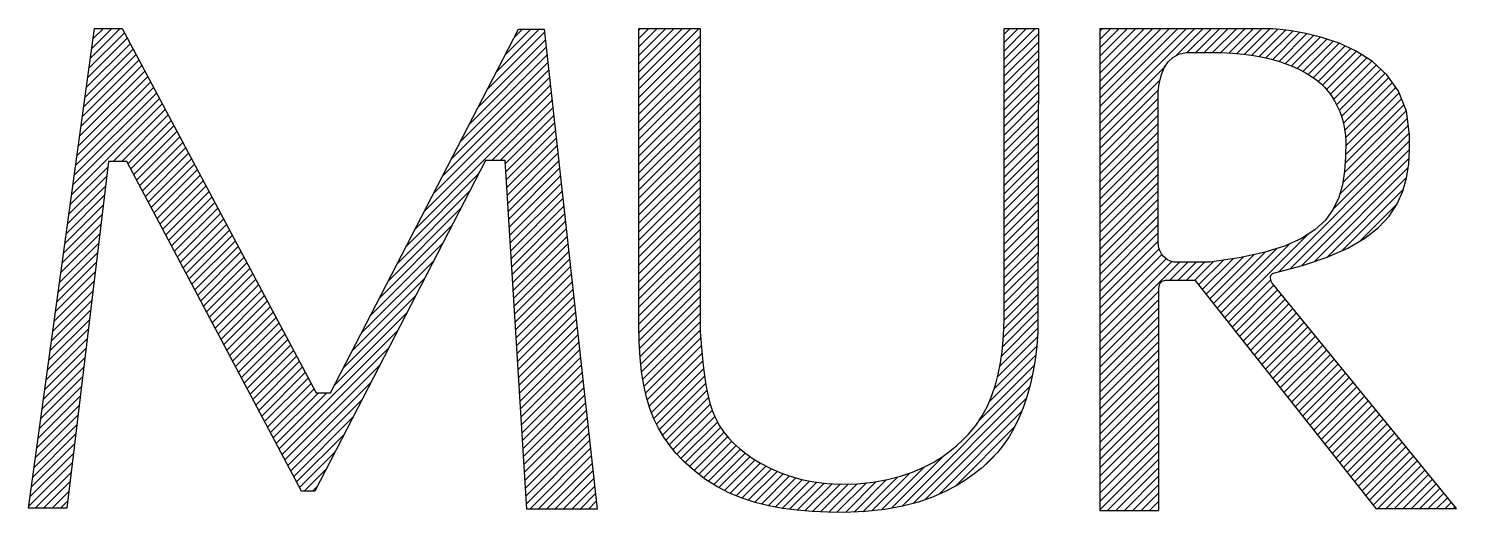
# Model space of a CAD drawing. Header units: millimetres. Extents: x 0 to 841, y 0 to 594.
# Drawn here: x 379.4 to 387.18, y 20.09 to 22.73 of the extents above; entities that cross this region are included whole.
import ezdxf

# ---------------------------------------------------------------- set-up
doc = ezdxf.new("R2010")
doc.units = ezdxf.units.MM
doc.header["$LTSCALE"] = 0.2
doc.layers.add('PTM', color=3, linetype='Continuous')

# ---------------------------------------------------------------- blocks, each defined once
blk = doc.blocks.new('block森村-2')
at = {"color": 0, "linetype": 'Continuous'}
for p, q in [((6857.37, 749.77), (6896.49, 1034.7)), ((6892.47, 1005.4), (6916.03, 1028.96)), ((6893.26, 1011.18), (6914.3, 1032.22)), ((6894.06, 1016.96), (6911.79, 1034.7)), ((6894.85, 1022.75), (6906.8, 1034.7)), ((6895.64, 1028.53), (6901.81, 1034.7)), ((6896.44, 1034.31), (6896.83, 1034.7)), ((6896.49, 1034.7), (6912.98, 1034.7)), ((6912.98, 1034.7), (7028.22, 818.25)), ((7036.85, 818.25), (7148.54, 1034.41)), ((7124.61, 988.08), (7164.61, 1028.08)), ((7129.94, 998.41), (7164.11, 1032.58)), ((7135.28, 1008.73), (7160.83, 1034.29)), ((7140.61, 1019.06), (7155.89, 1034.34)), ((7145.94, 1029.38), (7150.95, 1034.39)), ((7148.54, 1034.41), (7163.92, 1034.26)), ((7163.92, 1034.26), (7195.34, 749.3)), ((7220.18, 998.84), (7256.02, 1034.69)), ((7220.18, 1003.83), (7251.03, 1034.69)), ((7220.18, 1008.82), (7246.04, 1034.69)), ((7220.18, 1013.81), (7241.05, 1034.69)), ((7220.18, 1018.8), (7236.07, 1034.69)), ((7220.18, 1023.78), (7231.08, 1034.69)), ((7220.18, 1028.77), (7226.09, 1034.69)), ((7220.18, 1033.76), (7221.1, 1034.69)), ((7220.18, 1034.69), (7256.51, 1034.69)), ((7220.18, 858.71), (7220.18, 1034.69)), ((7220.18, 993.85), (7256.51, 1030.18)), ((7256.51, 1034.69), (7256.51, 854.47)), ((7437.25, 1016.36), (7455.58, 1034.69)), ((7437.25, 1021.35), (7450.59, 1034.69)), ((7437.25, 1026.34), (7445.61, 1034.69)), ((7437.25, 1031.32), (7440.62, 1034.69)), ((7437.25, 1034.69), (7457.56, 1034.69)), ((7437.25, 869.29), (7437.25, 1034.69)), ((7437.25, 1011.37), (7457.55, 1031.67)), ((7457.56, 1034.69), (7457.29, 854.47)), ((7494.02, 978.33), (7550.31, 1034.62)), ((7494.02, 983.32), (7545.32, 1034.62)), ((7494.02, 988.31), (7540.33, 1034.62)), ((7494.02, 993.3), (7535.34, 1034.62)), ((7494.02, 998.29), (7530.35, 1034.62)), ((7494.02, 1003.28), (7525.36, 1034.62)), ((7494.02, 1008.27), (7520.37, 1034.62)), ((7494.02, 1013.26), (7515.38, 1034.62)), ((7494.02, 1018.25), (7510.39, 1034.62)), ((7494.02, 1023.23), (7505.4, 1034.62)), ((7494.02, 1028.22), (7500.42, 1034.62)), ((7494.02, 1033.21), (7495.43, 1034.62)), ((7539, 1018.33), (7555.29, 1034.62)), ((7546.07, 1020.4), (7560.28, 1034.62)), ((7551.06, 1020.4), (7565.27, 1034.62)), ((7556.05, 1020.4), (7570.26, 1034.62)), ((7561.03, 1020.4), (7575.25, 1034.62)), ((7566.02, 1020.4), (7580.24, 1034.62)), ((7570.79, 1020.18), (7585.23, 1034.62)), ((7575.46, 1019.86), (7590.22, 1034.62)), ((7580.03, 1019.44), (7595.21, 1034.62)), ((7584.44, 1018.86), (7599.88, 1034.3)), ((7588.71, 1018.14), (7604.38, 1033.82)), ((7592.85, 1017.3), (7608.79, 1033.23)), ((7596.87, 1016.33), (7613.02, 1032.48)), ((7600.75, 1015.22), (7617.22, 1031.68)), ((7604.45, 1013.93), (7621.21, 1030.69)), ((7608.03, 1012.52), (7625.21, 1029.7)), ((7611.47, 1010.97), (7628.99, 1028.49)), ((7614.77, 1009.28), (7632.72, 1027.23)), ((6890.08, 988.05), (6921.23, 1019.2)), ((6890.88, 993.83), (6919.5, 1022.45)), ((6891.67, 999.61), (6917.77, 1025.71)), ((7113.94, 967.44), (7165.6, 1019.1)), ((7119.27, 977.76), (7165.1, 1023.59)), ((7220.18, 988.86), (7256.51, 1025.19)), ((7220.18, 983.87), (7256.51, 1020.2)), ((7437.25, 1006.38), (7457.55, 1026.67)), ((7437.25, 1001.39), (7457.54, 1021.67)), ((7537.55, 1017.55), (7541.11, 1019.45)), ((7541.11, 1019.45), (7545.49, 1020.4)), ((7545.49, 1020.4), (7566.2, 1020.4)), ((7566.2, 1020.4), (7573.06, 1020.07)), ((7573.06, 1020.07), (7579.46, 1019.52)), ((7579.46, 1019.52), (7585.43, 1018.73)), ((7585.43, 1018.73), (7590.97, 1017.73)), ((7617.93, 1007.45), (7636.43, 1025.95)), ((7620.94, 1005.47), (7639.84, 1024.37)), ((7623.8, 1003.34), (7643.25, 1022.79)), ((7626.44, 1000.99), (7646.64, 1021.19)), ((7628.85, 998.41), (7649.67, 1019.24)), ((6888.5, 976.48), (6924.7, 1012.68)), ((6889.29, 982.26), (6922.97, 1015.94)), ((7103.27, 946.79), (7166.59, 1010.11)), ((7108.6, 957.11), (7166.09, 1014.6)), ((7220.18, 978.88), (7256.51, 1015.21)), ((7220.18, 973.89), (7256.51, 1010.23)), ((7437.25, 996.4), (7457.53, 1016.68)), ((7437.25, 991.41), (7457.52, 1011.68)), ((7494.02, 973.34), (7533.06, 1012.39)), ((7531.01, 1008.09), (7532.59, 1011.68)), ((7532.59, 1011.68), (7534.74, 1014.9)), ((7534.74, 1014.9), (7537.55, 1017.55)), ((7590.97, 1017.73), (7596.12, 1016.54)), ((7596.12, 1016.54), (7600.9, 1015.17)), ((7600.9, 1015.17), (7605.33, 1013.62)), ((7605.33, 1013.62), (7609.43, 1011.95)), ((7609.43, 1011.95), (7613.23, 1010.13)), ((7613.23, 1010.13), (7616.74, 1008.19)), ((7631.04, 995.61), (7652.71, 1017.29)), ((7633.02, 992.61), (7655.75, 1015.34)), ((7634.81, 989.41), (7658.41, 1013.01)), ((7636.39, 986), (7661.01, 1010.62)), ((6886.11, 959.13), (6929.9, 1002.92)), ((6886.91, 964.91), (6928.17, 1006.17)), ((6887.7, 970.7), (6926.43, 1009.43)), ((7097.93, 936.47), (7167.08, 1005.62)), ((7220.18, 968.91), (7256.51, 1005.24)), ((7437.25, 986.42), (7457.52, 1006.68)), ((7437.25, 981.43), (7457.51, 1001.69)), ((7494.02, 968.36), (7529.9, 1004.23)), ((7529.23, 1000.63), (7529.92, 1004.35)), ((7529.92, 1004.35), (7531.01, 1008.09)), ((7616.74, 1008.19), (7619.99, 1006.14)), ((7619.99, 1006.14), (7623.01, 1004)), ((7623.01, 1004), (7625.37, 1002.05)), ((7625.37, 1002.05), (7627.62, 999.84)), ((7637.76, 982.38), (7663.61, 1008.23)), ((7638.88, 978.51), (7665.91, 1005.54)), ((7639.69, 974.33), (7667.97, 1002.62)), ((6883.73, 941.78), (6935.1, 993.15)), ((6884.53, 947.57), (6933.37, 996.41)), ((6885.32, 953.35), (6931.63, 999.66)), ((7087.26, 915.82), (7168.07, 996.63)), ((7092.6, 926.14), (7167.58, 1001.12)), ((7220.18, 963.92), (7256.51, 1000.25)), ((7220.18, 958.93), (7256.51, 995.26)), ((7437.25, 976.45), (7457.5, 996.69)), ((7494.02, 963.37), (7528.99, 998.33)), ((7494.02, 958.38), (7528.72, 993.08)), ((7528.72, 994.08), (7528.86, 997.14)), ((7528.73, 991.66), (7528.72, 994.08)), ((7528.86, 997.14), (7529.23, 1000.63)), ((7627.62, 999.84), (7629.75, 997.36)), ((7629.75, 997.36), (7631.74, 994.65)), ((7631.74, 994.65), (7633.57, 991.73)), ((7640.09, 959.77), (7673.38, 993.05)), ((7640.13, 969.78), (7670.04, 999.7)), ((7640.18, 964.84), (7671.96, 996.62)), ((6882.94, 936), (6936.83, 989.9)), ((6907.75, 955.82), (6938.57, 986.64)), ((7132.72, 956.28), (7168.57, 992.13)), ((7137.76, 956.33), (7169.06, 987.64)), ((7220.18, 953.94), (7256.51, 990.27)), ((7220.18, 948.95), (7256.51, 985.28)), ((7437.25, 971.46), (7457.49, 991.7)), ((7437.25, 966.47), (7457.49, 986.7)), ((7494.02, 953.39), (7528.83, 988.2)), ((7528.79, 990.06), (7528.73, 991.66)), ((7528.83, 989.48), (7528.79, 990.06)), ((7633.57, 991.73), (7635.22, 988.65)), ((7635.22, 988.65), (7636.66, 985.39)), ((7636.66, 985.39), (7637.89, 982.01)), ((7639.35, 949.04), (7676.21, 985.9)), ((7639.8, 954.48), (7674.79, 989.48)), ((6912.74, 955.82), (6940.3, 983.38)), ((6916.5, 954.59), (6942.03, 980.13)), ((6918.23, 951.33), (6943.77, 976.87)), ((7140.7, 954.29), (7169.56, 983.15)), ((7140.99, 949.59), (7170.06, 978.65)), ((7220.18, 943.96), (7256.51, 980.29)), ((7437.25, 961.48), (7457.48, 981.7)), ((7437.25, 956.49), (7457.47, 976.71)), ((7494.02, 948.4), (7528.83, 983.21)), ((7494.02, 943.41), (7528.83, 978.22)), ((7636.65, 936.37), (7677.45, 977.17)), ((7637.89, 982.01), (7638.88, 978.51)), ((7638.42, 943.13), (7676.86, 981.57)), ((7638.88, 978.51), (7639.61, 974.92)), ((6919.95, 948.07), (6945.5, 973.62)), ((6921.68, 944.81), (6947.23, 970.36)), ((7141.29, 944.9), (7170.55, 974.16)), ((7141.58, 940.2), (7171.05, 969.67)), ((7220.18, 938.97), (7256.51, 975.3)), ((7220.18, 933.98), (7256.51, 970.31)), ((7437.25, 951.5), (7457.46, 971.71)), ((7494.02, 938.42), (7528.83, 973.23)), ((7494.02, 933.43), (7528.83, 968.24)), ((7600.51, 890.25), (7678.21, 967.95)), ((7632.92, 927.65), (7678.05, 972.78)), ((7639.61, 974.92), (7640.06, 971.27)), ((7640.06, 971.27), (7640.22, 967.57)), ((7640.22, 967.57), (7640.07, 958.52)), ((6923.41, 941.55), (6948.97, 967.11)), ((6925.13, 938.28), (6950.7, 963.85)), ((6926.86, 935.02), (6952.43, 960.59)), ((7141.88, 935.51), (7171.54, 965.17)), ((7142.17, 930.81), (7172.04, 960.68)), ((7220.18, 928.99), (7256.51, 965.32)), ((7220.18, 924), (7256.51, 960.34)), ((7437.25, 946.51), (7457.46, 966.71)), ((7437.25, 941.52), (7457.45, 961.72)), ((7494.02, 928.44), (7528.83, 963.26)), ((7607.23, 891.98), (7678.2, 962.95)), ((6904.8, 955.82), (6880.08, 749.77)), ((6882.14, 930.22), (6904.4, 952.47)), ((6915.85, 955.82), (6904.8, 955.82)), ((7019.57, 759.92), (6915.85, 955.82)), ((6928.59, 931.76), (6954.17, 957.34)), ((6930.32, 928.5), (6955.9, 954.08)), ((6932.04, 925.24), (6957.63, 950.83)), ((7129, 956.25), (7027.49, 759.92)), ((7140.57, 956.36), (7129, 956.25)), ((7153.53, 749.3), (7140.57, 956.36)), ((7142.46, 926.12), (7172.53, 956.19)), ((7142.76, 921.42), (7173.03, 951.69)), ((7220.18, 919.02), (7256.51, 955.35)), ((7437.25, 936.53), (7457.44, 956.72)), ((7437.25, 931.54), (7457.43, 951.72)), ((7494.02, 923.45), (7528.83, 958.27)), ((7494.02, 918.46), (7528.83, 953.28)), ((7613.95, 893.71), (7677.88, 957.64)), ((7621.41, 896.18), (7677.34, 952.11)), ((7640.07, 958.52), (7639.48, 949.93)), ((6881.35, 924.43), (6903.72, 946.8)), ((6933.77, 921.97), (6959.37, 947.57)), ((6935.5, 918.71), (6961.1, 944.32)), ((7081.93, 905.5), (7125.05, 948.62)), ((7143.05, 916.73), (7173.52, 947.2)), ((7143.35, 912.03), (7174.02, 942.7)), ((7220.18, 914.03), (7256.51, 950.36)), ((7220.18, 909.04), (7256.51, 945.37)), ((7437.25, 926.55), (7457.43, 946.73)), ((7494.02, 913.48), (7528.83, 948.29)), ((7494.02, 908.49), (7528.83, 943.3)), ((7628.94, 898.73), (7676.43, 946.21)), ((7639.48, 949.93), (7638.23, 941.87)), ((6879.76, 912.87), (6902.36, 935.46)), ((6880.56, 918.65), (6903.04, 941.13)), ((6937.22, 915.45), (6962.83, 941.06)), ((6938.95, 912.19), (6964.57, 937.8)), ((6940.68, 908.93), (6966.3, 934.55)), ((7076.6, 895.17), (7119.71, 938.29)), ((7143.64, 907.34), (7174.51, 938.21)), ((7143.93, 902.64), (7175.01, 933.72)), ((7220.18, 904.05), (7256.51, 940.38)), ((7220.18, 899.06), (7256.51, 935.39)), ((7437.25, 921.57), (7457.42, 941.73)), ((7437.25, 916.58), (7457.41, 936.73)), ((7494.02, 903.5), (7528.83, 938.31)), ((7636.07, 934.34), (7632.79, 927.37)), ((7638.23, 941.87), (7636.07, 934.34)), ((7637.86, 902.66), (7674.52, 939.31)), ((6878.97, 907.08), (6901.68, 929.79)), ((6942.41, 905.66), (6968.03, 931.29)), ((6944.13, 902.4), (6969.77, 928.04)), ((7071.26, 884.85), (7114.37, 927.96)), ((7144.23, 897.95), (7175.5, 929.22)), ((7220.18, 894.07), (7256.51, 930.4)), ((7220.18, 889.08), (7256.51, 925.41)), ((7437.25, 911.59), (7457.4, 931.74)), ((7437.25, 906.6), (7457.4, 926.74)), ((7494.02, 898.51), (7528.83, 933.32)), ((7494.02, 893.52), (7528.83, 928.33)), ((7632.79, 927.37), (7628.16, 920.97)), ((7648.66, 908.47), (7670.85, 930.66)), ((6877.38, 895.52), (6900.32, 918.46)), ((6878.17, 901.3), (6901, 924.13)), ((6945.86, 899.14), (6971.5, 924.78)), ((6947.59, 895.88), (6973.23, 921.53)), ((6949.31, 892.62), (6974.97, 918.27)), ((7065.93, 874.52), (7109.03, 917.63)), ((7144.52, 893.25), (7176, 924.73)), ((7144.82, 888.56), (7176.5, 920.24)), ((7220.18, 884.09), (7256.51, 920.42)), ((7437.25, 901.61), (7457.39, 921.74)), ((7437.25, 896.62), (7457.38, 916.75)), ((7494.02, 888.53), (7528.83, 923.34)), ((7494.02, 883.54), (7528.83, 918.35)), ((7628.16, 920.97), (7621.96, 915.18)), ((6876.58, 889.73), (6899.64, 912.79)), ((6951.04, 889.35), (6976.7, 915.01)), ((6952.77, 886.09), (6978.43, 911.76)), ((6954.49, 882.83), (6980.17, 908.5)), ((7145.11, 883.86), (7176.99, 915.74)), ((7145.4, 879.17), (7177.49, 911.25)), ((7220.18, 879.1), (7256.51, 915.43)), ((7220.18, 874.11), (7256.51, 910.45)), ((7437.25, 891.63), (7457.37, 911.75)), ((7494.02, 878.55), (7528.83, 913.37)), ((7494.02, 873.56), (7528.83, 908.38)), ((7568.25, 862.97), (7617.69, 912.42)), ((7613.96, 910.01), (7603.92, 905.48)), ((7621.96, 915.18), (7613.96, 910.01)), ((6875, 878.17), (6898.28, 901.45)), ((6875.79, 883.95), (6898.96, 907.12)), ((6956.22, 879.57), (6981.9, 905.25)), ((6957.95, 876.31), (6983.63, 901.99)), ((7060.59, 864.2), (7103.69, 907.3)), ((7145.7, 874.47), (7177.98, 906.76)), ((7145.99, 869.78), (7178.48, 902.26)), ((7220.18, 869.12), (7256.51, 905.46)), ((7220.18, 864.14), (7256.51, 900.47)), ((7437.25, 886.64), (7457.37, 906.75)), ((7437.25, 881.65), (7457.36, 901.76)), ((7494.02, 868.57), (7529.38, 903.94)), ((7494.02, 863.59), (7530.98, 900.55)), ((7528.84, 906.77), (7528.83, 906.95)), ((7528.89, 906.26), (7528.84, 906.77)), ((7529, 905.47), (7528.89, 906.26)), ((7529.22, 904.49), (7529, 905.47)), ((7529.56, 903.34), (7529.22, 904.49)), ((7530.07, 902.1), (7529.56, 903.34)), ((7530.77, 900.82), (7530.07, 902.1)), ((7531.7, 899.58), (7530.77, 900.82)), ((7559.42, 874.11), (7585.68, 900.36)), ((7561.63, 871.32), (7592.08, 901.78)), ((7563.83, 868.54), (7599.34, 904.05)), ((7566.04, 865.76), (7607.28, 906.99)), ((7591.64, 901.64), (7576.87, 898.47)), ((7603.92, 905.48), (7591.64, 901.64)), ((6874.2, 872.38), (6897.6, 895.78)), ((6959.68, 873.04), (6985.37, 898.74)), ((6961.4, 869.78), (6987.1, 895.48)), ((6963.13, 866.52), (6988.83, 892.22)), ((7055.26, 853.88), (7098.35, 896.97)), ((7146.28, 865.08), (7178.97, 897.77)), ((7146.58, 860.39), (7179.47, 893.28)), ((7220.18, 859.15), (7256.51, 895.48)), ((7437.25, 876.66), (7457.35, 896.76)), ((7437.25, 871.68), (7457.34, 891.76)), ((7494.02, 858.6), (7533.45, 898.02)), ((7494.02, 853.61), (7536.82, 896.4)), ((7494.02, 848.62), (7541.43, 896.02)), ((7532.89, 898.42), (7531.7, 899.58)), ((7534.36, 897.39), (7532.89, 898.42)), ((7536.15, 896.58), (7534.36, 897.39)), ((7535.64, 885.25), (7546.42, 896.02)), ((7538.29, 896.02), (7536.15, 896.58)), ((7559.39, 896.02), (7538.29, 896.02)), ((7540.63, 885.25), (7551.41, 896.02)), ((7545.62, 885.25), (7556.39, 896.02)), ((7550.6, 885.24), (7561.71, 896.35)), ((7552.81, 882.46), (7567.51, 897.16)), ((7555.01, 879.67), (7573.31, 897.97)), ((7557.22, 876.89), (7579.33, 899)), ((7576.87, 898.47), (7559.39, 896.02)), ((6872.61, 860.82), (6896.24, 884.44)), ((6873.41, 866.6), (6896.92, 890.11)), ((6964.86, 863.26), (6990.57, 888.97)), ((6966.58, 860), (6992.3, 885.71)), ((7049.92, 843.55), (7093.01, 886.64)), ((7146.87, 855.69), (7179.96, 888.78)), ((7147.17, 851), (7180.46, 884.29)), ((7220.25, 854.24), (7256.51, 890.49)), ((7220.34, 849.33), (7256.51, 885.5)), ((7437.23, 866.66), (7457.34, 886.77)), ((7570.45, 860.19), (7595.7, 885.44)), ((6871.82, 855.03), (6895.56, 878.77)), ((6968.31, 856.73), (6994.03, 882.46)), ((6970.04, 853.47), (6995.77, 879.2)), ((6971.77, 850.21), (6997.5, 875.95)), ((7044.59, 833.23), (7087.67, 876.31)), ((7147.46, 846.3), (7180.95, 879.79)), ((7147.75, 841.61), (7181.45, 875.3)), ((7220.58, 844.58), (7256.51, 880.51)), ((7220.85, 839.86), (7256.51, 875.52)), ((7436.99, 856.44), (7457.32, 876.77)), ((7437.15, 861.59), (7457.33, 881.77)), ((7494.02, 843.63), (7529.11, 878.71)), ((7572.66, 857.41), (7597.49, 882.24)), ((7574.86, 854.63), (7599.73, 879.49)), ((7577.07, 851.84), (7601.98, 876.75)), ((6870.23, 843.47), (6894.2, 867.43)), ((6871.03, 849.25), (6894.88, 873.1)), ((6973.49, 846.95), (6999.23, 872.69)), ((6975.22, 843.69), (7000.97, 869.44)), ((6976.95, 840.43), (7002.7, 866.18)), ((7039.25, 822.91), (7082.32, 865.98)), ((7148.05, 836.91), (7181.95, 870.81)), ((7148.34, 832.21), (7182.44, 866.31)), ((7221.29, 835.32), (7256.51, 870.53)), ((7436.23, 845.7), (7457.31, 866.78)), ((7436.69, 851.15), (7457.31, 871.78)), ((7437.19, 862.81), (7437.25, 869.29)), ((7494.02, 838.64), (7529.11, 873.73)), ((7494.02, 833.65), (7529.11, 868.74)), ((7579.28, 849.06), (7604.22, 874)), ((7581.48, 846.28), (7606.47, 871.26)), ((7583.69, 843.49), (7608.71, 868.52)), ((7585.89, 840.71), (7610.96, 865.77)), ((6869.44, 837.69), (6893.52, 861.76)), ((6978.67, 837.16), (7004.43, 862.92)), ((6980.4, 833.9), (7006.17, 859.67)), ((7148.64, 827.52), (7182.94, 861.82)), ((7148.93, 822.82), (7183.43, 857.33)), ((7220.35, 848.58), (7220.18, 858.71)), ((7221.76, 830.8), (7256.51, 865.54)), ((7222.44, 826.49), (7256.51, 860.55)), ((7435.57, 840.06), (7457.3, 861.79)), ((7436.98, 856.2), (7437.19, 862.81)), ((7494.02, 828.66), (7529.11, 863.75)), ((7494.02, 823.67), (7529.11, 858.76)), ((7588.1, 837.93), (7613.2, 863.03)), ((7590.3, 835.14), (7615.45, 860.28)), ((7592.51, 832.36), (7617.69, 857.54)), ((6867.85, 826.12), (6892.16, 850.43)), ((6868.64, 831.9), (6892.84, 856.09)), ((6982.13, 830.64), (7007.9, 856.41)), ((6983.86, 827.38), (7009.64, 853.16)), ((6985.58, 824.12), (7011.37, 849.9)), ((7006.31, 784.97), (7076.98, 855.65)), ((7149.22, 818.13), (7183.93, 852.83)), ((7223.17, 822.23), (7256.51, 855.57)), ((7224.08, 818.15), (7256.79, 850.86)), ((7256.51, 854.47), (7257.06, 847.54)), ((7433.33, 827.84), (7457.05, 851.56)), ((7434.65, 834.14), (7457.29, 856.79)), ((7435.96, 842.81), (7436.59, 849.52)), ((7436.59, 849.52), (7436.98, 856.2)), ((7457.29, 854.47), (7456.6, 845.98)), ((7494.02, 818.68), (7529.11, 853.77)), ((7494.02, 813.7), (7529.11, 848.78)), ((7594.72, 829.58), (7619.94, 854.8)), ((7596.92, 826.79), (7622.18, 852.05)), ((7599.13, 824.01), (7624.43, 849.31)), ((6867.06, 820.34), (6891.48, 844.76)), ((6987.31, 820.85), (7013.1, 846.65)), ((6989.04, 817.59), (7014.84, 843.39)), ((7008.04, 781.71), (7071.64, 845.32)), ((7149.52, 813.43), (7184.42, 848.34)), ((7149.81, 808.74), (7184.92, 843.85)), ((7220.88, 839.26), (7220.35, 848.58)), ((7225.09, 814.17), (7257.17, 846.25)), ((7226.25, 810.34), (7257.57, 841.66)), ((7257.06, 847.54), (7257.64, 840.9)), ((7257.64, 840.9), (7258.29, 834.55)), ((7428.37, 812.9), (7455.9, 840.43)), ((7431.39, 820.91), (7456.61, 846.13)), ((7435.03, 836.13), (7435.96, 842.81)), ((7456.6, 845.98), (7455.58, 837.87)), ((7494.02, 808.71), (7529.11, 843.79)), ((7601.33, 821.23), (7626.67, 846.56)), ((7603.54, 818.44), (7628.92, 843.82)), ((7605.75, 815.66), (7631.16, 841.08)), ((6865.47, 808.77), (6890.12, 833.42)), ((6866.26, 814.55), (6890.8, 839.09)), ((6990.76, 814.33), (7016.57, 840.13)), ((6992.49, 811.07), (7018.3, 836.88)), ((6994.22, 807.81), (7020.04, 833.62)), ((7009.76, 778.45), (7066.3, 834.99)), ((7150.11, 804.04), (7185.41, 839.35)), ((7150.4, 799.35), (7185.91, 834.86)), ((7221.77, 830.72), (7220.88, 839.26)), ((7227.56, 806.66), (7258.03, 837.13)), ((7228.95, 803.07), (7258.53, 832.64)), ((7258.29, 834.55), (7259.05, 828.53)), ((7422.34, 801.89), (7455.01, 834.56)), ((7433.76, 829.51), (7435.03, 836.13)), ((7455.58, 837.87), (7454.26, 830.16)), ((7494.02, 803.72), (7529.11, 838.8)), ((7494.02, 798.73), (7529.11, 833.81)), ((7607.95, 812.88), (7633.41, 838.33)), ((7610.16, 810.09), (7635.65, 835.59)), ((7612.36, 807.31), (7637.9, 832.84)), ((6864.67, 802.99), (6889.43, 827.75)), ((6995.95, 804.54), (7021.77, 830.37)), ((6997.67, 801.28), (7023.5, 827.11)), ((6999.4, 798.02), (7025.24, 823.86)), ((7011.49, 775.19), (7060.96, 824.66)), ((7150.69, 794.65), (7186.4, 830.36)), ((7150.99, 789.96), (7186.9, 825.87)), ((7223.02, 822.88), (7221.77, 830.72)), ((7230.57, 799.7), (7259.09, 828.22)), ((7232.27, 796.4), (7259.77, 823.91)), ((7259.05, 828.53), (7259.95, 822.8)), ((7376.32, 750.88), (7453.87, 828.43)), ((7432.09, 822.99), (7433.76, 829.51)), ((7454.26, 830.16), (7452.63, 822.83)), ((7494.02, 793.74), (7529.11, 828.82)), ((7494.02, 788.75), (7529.11, 823.84)), ((7614.57, 804.53), (7640.14, 830.1)), ((7616.77, 801.74), (7642.38, 827.35)), ((7618.98, 798.96), (7644.63, 824.61)), ((6863.08, 791.42), (6888.07, 816.41)), ((6863.88, 797.2), (6888.75, 822.08)), ((7001.13, 794.76), (7026.97, 820.6)), ((7002.85, 791.5), (7029.61, 818.25)), ((7004.58, 788.23), (7034.6, 818.25)), ((7028.22, 818.25), (7036.85, 818.25)), ((7151.28, 785.26), (7187.39, 821.38)), ((7151.58, 780.57), (7187.89, 816.88)), ((7224.64, 815.68), (7223.02, 822.88)), ((7226.63, 809.04), (7224.64, 815.68)), ((7234.12, 793.27), (7260.56, 819.71)), ((7236.11, 790.26), (7261.47, 815.63)), ((7259.95, 822.8), (7261.03, 817.37)), ((7261.03, 817.37), (7262.34, 812.25)), ((7383.07, 752.64), (7452.38, 821.95)), ((7390.34, 754.91), (7450.38, 814.96)), ((7427.35, 810.49), (7429.97, 816.65)), ((7429.97, 816.65), (7432.09, 822.99)), ((7450.7, 815.9), (7448.49, 809.37)), ((7452.63, 822.83), (7450.7, 815.9)), ((7494.02, 783.76), (7529.11, 818.85)), ((7621.19, 796.18), (7646.87, 821.87)), ((7623.39, 793.39), (7649.12, 819.12)), ((7625.6, 790.61), (7651.36, 816.38)), ((6862.29, 785.64), (6887.39, 810.74)), ((7013.22, 771.92), (7055.62, 814.33)), ((7151.87, 775.87), (7188.39, 812.39)), ((7152.16, 771.18), (7188.88, 807.9)), ((7229.01, 802.93), (7226.63, 809.04)), ((7238.18, 787.35), (7262.52, 811.69)), ((7240.42, 784.6), (7263.74, 807.92)), ((7262.34, 812.25), (7263.9, 807.44)), ((7263.9, 807.44), (7265.76, 802.94)), ((7398.5, 758.09), (7447.59, 807.18)), ((7424.17, 804.6), (7427.35, 810.49)), ((7448.49, 809.37), (7445.99, 803.25)), ((7494.02, 778.77), (7529.11, 813.86)), ((7494.02, 773.78), (7529.11, 808.87)), ((7627.8, 787.83), (7653.61, 813.63)), ((7630.01, 785.04), (7655.85, 810.89)), ((7632.21, 782.26), (7658.1, 808.15)), ((6860.7, 774.07), (6886.03, 799.4)), ((6861.5, 779.85), (6886.71, 805.07)), ((7014.94, 768.66), (7050.28, 804)), ((7152.46, 766.48), (7189.38, 803.4)), ((7152.75, 761.79), (7189.87, 798.91)), ((7231.76, 797.26), (7229.01, 802.93)), ((7242.71, 781.9), (7265.17, 804.36)), ((7245.14, 779.34), (7266.79, 800.99)), ((7247.65, 776.86), (7268.59, 797.8)), ((7265.76, 802.94), (7267.96, 798.75)), ((7267.96, 798.75), (7270.53, 794.88)), ((7408.29, 762.89), (7443.47, 798.07)), ((7415.96, 793.72), (7420.39, 798.99)), ((7420.39, 798.99), (7424.17, 804.6)), ((7445.99, 803.25), (7443.22, 797.55)), ((7494.02, 768.79), (7529.11, 803.88)), ((7494.02, 763.8), (7529.11, 798.89)), ((7634.42, 779.48), (7660.34, 805.4)), ((7636.63, 776.69), (7662.59, 802.66)), ((7638.83, 773.91), (7664.83, 799.91)), ((6859.91, 768.29), (6885.35, 793.73)), ((7016.67, 765.4), (7044.94, 793.67)), ((7153.04, 757.09), (7190.37, 794.42)), ((7153.34, 752.4), (7190.86, 789.92)), ((7234.9, 791.96), (7231.76, 797.26)), ((7238.43, 786.98), (7234.9, 791.96)), ((7250.27, 774.49), (7270.59, 794.81)), ((7252.89, 772.12), (7272.86, 792.1)), ((7255.71, 769.95), (7275.29, 789.54)), ((7270.53, 794.88), (7273.51, 791.33)), ((7273.51, 791.33), (7276.45, 788.37)), ((7409.02, 787.01), (7412.71, 790.41)), ((7412.71, 790.41), (7415.96, 793.72)), ((7440.18, 792.25), (7436.89, 787.38)), ((7443.22, 797.55), (7440.18, 792.25)), ((7494.02, 758.82), (7529.11, 793.9)), ((7641.04, 771.13), (7667.08, 797.17)), ((7643.24, 768.34), (7669.32, 794.43)), ((7645.45, 765.56), (7671.57, 791.68)), ((6858.32, 756.72), (6883.99, 782.39)), ((6859.11, 762.5), (6884.67, 788.06)), ((7018.4, 762.14), (7039.59, 783.34)), ((7155.23, 749.3), (7191.36, 785.43)), ((7160.22, 749.3), (7191.85, 780.93)), ((7242.37, 782.25), (7238.43, 786.98)), ((7246.7, 777.72), (7242.37, 782.25)), ((7258.55, 767.8), (7277.85, 787.11)), ((7261.51, 765.78), (7280.52, 784.79)), ((7264.58, 763.86), (7283.3, 782.58)), ((7276.45, 788.37), (7279.86, 785.31)), ((7279.86, 785.31), (7283.72, 782.24)), ((7283.72, 782.24), (7288.05, 779.2)), ((7370.2, 749.74), (7401.94, 781.48)), ((7400.17, 780.21), (7404.85, 783.58)), ((7404.85, 783.58), (7409.02, 787.01)), ((7425.93, 775.54), (7433.44, 783.05)), ((7433.35, 782.93), (7429.56, 778.92)), ((7436.89, 787.38), (7433.35, 782.93)), ((7494.02, 753.83), (7529.11, 788.91)), ((7494.02, 748.84), (7529.11, 783.92)), ((7647.66, 762.78), (7673.81, 788.94)), ((7649.86, 760), (7676.06, 786.19)), ((7652.07, 757.21), (7678.3, 783.45)), ((6857.53, 750.94), (6883.31, 776.73)), ((7021.17, 759.92), (7034.25, 773.01)), ((7165.21, 749.3), (7192.35, 776.44)), ((7253.13, 771.91), (7246.7, 777.72)), ((7267.71, 762), (7286.21, 780.5)), ((7271.01, 760.31), (7289.2, 778.5)), ((7274.34, 758.65), (7292.3, 776.61)), ((7277.87, 757.19), (7295.54, 774.86)), ((7281.4, 755.74), (7298.85, 773.18)), ((7288.05, 779.2), (7292.86, 776.27)), ((7292.86, 776.27), (7298.13, 773.5)), ((7298.13, 773.5), (7303.88, 770.97)), ((7364.26, 748.79), (7389.66, 774.19)), ((7382.7, 771.15), (7389.14, 773.92)), ((7389.14, 773.92), (7394.95, 776.96)), ((7394.95, 776.96), (7400.17, 780.21)), ((7423.53, 773.42), (7419.42, 770.14)), ((7426.9, 776.39), (7423.53, 773.42)), ((7429.56, 778.92), (7426.9, 776.39)), ((7498.68, 748.51), (7529.11, 778.93)), ((7503.67, 748.51), (7529.11, 773.95)), ((7654.27, 754.43), (7680.55, 780.7)), ((7656.48, 751.65), (7682.79, 777.96)), ((7659.36, 749.53), (7685.04, 775.22)), ((7664.35, 749.53), (7687.28, 772.47)), ((6861.35, 749.77), (6882.63, 771.06)), ((6866.34, 749.77), (6881.95, 765.39)), ((7170.2, 749.3), (7192.84, 771.95)), ((7175.19, 749.3), (7193.34, 767.45)), ((7259.81, 766.85), (7253.13, 771.91)), ((7266.76, 762.49), (7259.81, 766.85)), ((7285.17, 754.51), (7302.31, 771.66)), ((7288.94, 753.29), (7305.9, 770.25)), ((7292.92, 752.28), (7309.57, 768.94)), ((7296.92, 751.3), (7313.44, 767.82)), ((7301.11, 750.5), (7317.38, 766.77)), ((7303.88, 770.97), (7310.12, 768.74)), ((7305.33, 749.72), (7321.54, 765.94)), ((7309.73, 749.14), (7325.81, 765.22)), ((7310.12, 768.74), (7316.83, 766.88)), ((7314.16, 748.58), (7330.25, 764.67)), ((7316.83, 766.88), (7324.04, 765.44)), ((7318.76, 748.2), (7334.91, 764.34)), ((7323.38, 747.82), (7339.68, 764.12)), ((7324.04, 765.44), (7331.74, 764.48)), ((7328.16, 747.61), (7344.78, 764.23)), ((7331.74, 764.48), (7339.94, 764.11)), ((7332.95, 747.41), (7349.89, 764.36)), ((7337.87, 747.35), (7355.4, 764.88)), ((7339.94, 764.11), (7350.02, 764.36)), ((7342.84, 747.33), (7361.08, 765.57)), ((7348.01, 747.51), (7367.13, 766.63)), ((7350.02, 764.36), (7359.31, 765.26)), ((7353.19, 747.7), (7373.75, 768.26)), ((7358.67, 748.19), (7381.07, 770.59)), ((7359.31, 765.26), (7367.83, 766.75)), ((7367.83, 766.75), (7375.61, 768.73)), ((7375.61, 768.73), (7382.7, 771.15)), ((7414.52, 766.68), (7408.8, 763.16)), ((7419.42, 770.14), (7414.52, 766.68)), ((7508.66, 748.51), (7529.11, 768.96)), ((7513.65, 748.51), (7529.11, 763.97)), ((7669.33, 749.53), (7689.53, 769.73)), ((7674.32, 749.53), (7691.77, 766.98)), ((7679.31, 749.53), (7694.02, 764.24)), ((6871.33, 749.77), (6881.27, 759.72)), ((7027.49, 759.92), (7019.57, 759.92)), ((7026.16, 759.92), (7028.91, 762.68)), ((7180.17, 749.3), (7193.84, 762.96)), ((7185.16, 749.3), (7194.33, 758.47)), ((7273.97, 758.8), (7266.76, 762.49)), ((7281.46, 755.72), (7273.97, 758.8)), ((7289.22, 753.2), (7281.46, 755.72)), ((7394.7, 756.44), (7386.23, 753.48)), ((7402.21, 759.7), (7394.7, 756.44)), ((7408.8, 763.16), (7402.21, 759.7)), ((7518.64, 748.51), (7529.11, 758.98)), ((7684.3, 749.53), (7696.26, 761.5)), ((7689.29, 749.53), (7698.51, 758.75)), ((7694.28, 749.53), (7700.75, 756.01)), ((6880.08, 749.77), (6857.37, 749.77)), ((6876.31, 749.77), (6880.59, 754.05)), ((7195.34, 749.3), (7153.53, 749.3)), ((7190.15, 749.3), (7194.83, 753.97)), ((7195.14, 749.3), (7195.32, 749.48)), ((7297.27, 751.21), (7289.22, 753.2)), ((7305.6, 749.67), (7297.27, 751.21)), ((7314.23, 748.57), (7305.6, 749.67)), ((7323.16, 747.83), (7314.23, 748.57)), ((7332.39, 747.42), (7323.16, 747.83)), ((7341.93, 747.29), (7332.39, 747.42)), ((7354.66, 747.75), (7341.93, 747.29)), ((7366.26, 749.01), (7354.66, 747.75)), ((7376.77, 750.96), (7366.26, 749.01)), ((7386.23, 753.48), (7376.77, 750.96)), ((7523.63, 748.51), (7529.11, 753.99)), ((7528.62, 748.51), (7529.11, 749)), ((7699.27, 749.53), (7703, 753.26)), ((7704.26, 749.53), (7705.24, 750.52))]:
    blk.add_line(p, q, dxfattribs=at)
blk.add_lwpolyline([(7533.03, 885.22), (7533.55, 885.28), (7533.97, 885.28), (7534.24, 885.27), (7534.34, 885.25), (7550.59, 885.25), (7658.15, 749.53), (7706.05, 749.53), (7597.52, 882.2), (7596.6, 883.47), (7595.99, 884.6), (7595.64, 885.6), (7595.51, 886.47), (7595.56, 887.2), (7595.74, 887.82), (7596.01, 888.34), (7596.33, 888.74), (7596.66, 889.03), (7596.94, 889.23), (7597.15, 889.36), (7597.22, 889.4), (7614.55, 893.87), (7629.25, 898.83), (7641.55, 904.29), (7651.64, 910.21), (7659.74, 916.57), (7666.05, 923.36), (7670.79, 930.53), (7674.17, 938.08), (7676.39, 945.99), (7677.67, 954.2), (7678.2, 962.73), (7678.21, 971.56), (7676.31, 985.64), (7671.63, 997.46), (7664.72, 1007.21), (7656.15, 1015.08), (7646.49, 1021.29), (7636.29, 1026.02), (7626.11, 1029.47), (7616.52, 1031.85), (7608.09, 1033.36), (7601.37, 1034.19), (7596.92, 1034.53), (7595.32, 1034.62), (7494.02, 1034.62), (7494.02, 748.51), (7529.11, 748.51), (7529.11, 880.29), (7529.26, 881.57), (7529.58, 882.62), (7530.02, 883.45), (7530.57, 884.09), (7531.17, 884.56), (7531.81, 884.89), (7532.44, 885.1)], close=True, dxfattribs=at)
blk.add_lwpolyline([(7528.83, 906.95), (7528.83, 989.48)], dxfattribs=at)

msp = doc.modelspace()

# ---------------------------------------------------------------- block references
at = {"layer": 'PTM', "linetype": 'ByBlock', "lineweight": -2, "xscale": 0.009166666250000002, "yscale": 0.009166666250000002, "zscale": 0.009166666250000002}
msp.add_blockref('block森村-2', (316.542, 13.243), dxfattribs=at)

doc.saveas('drawing.dxf')
